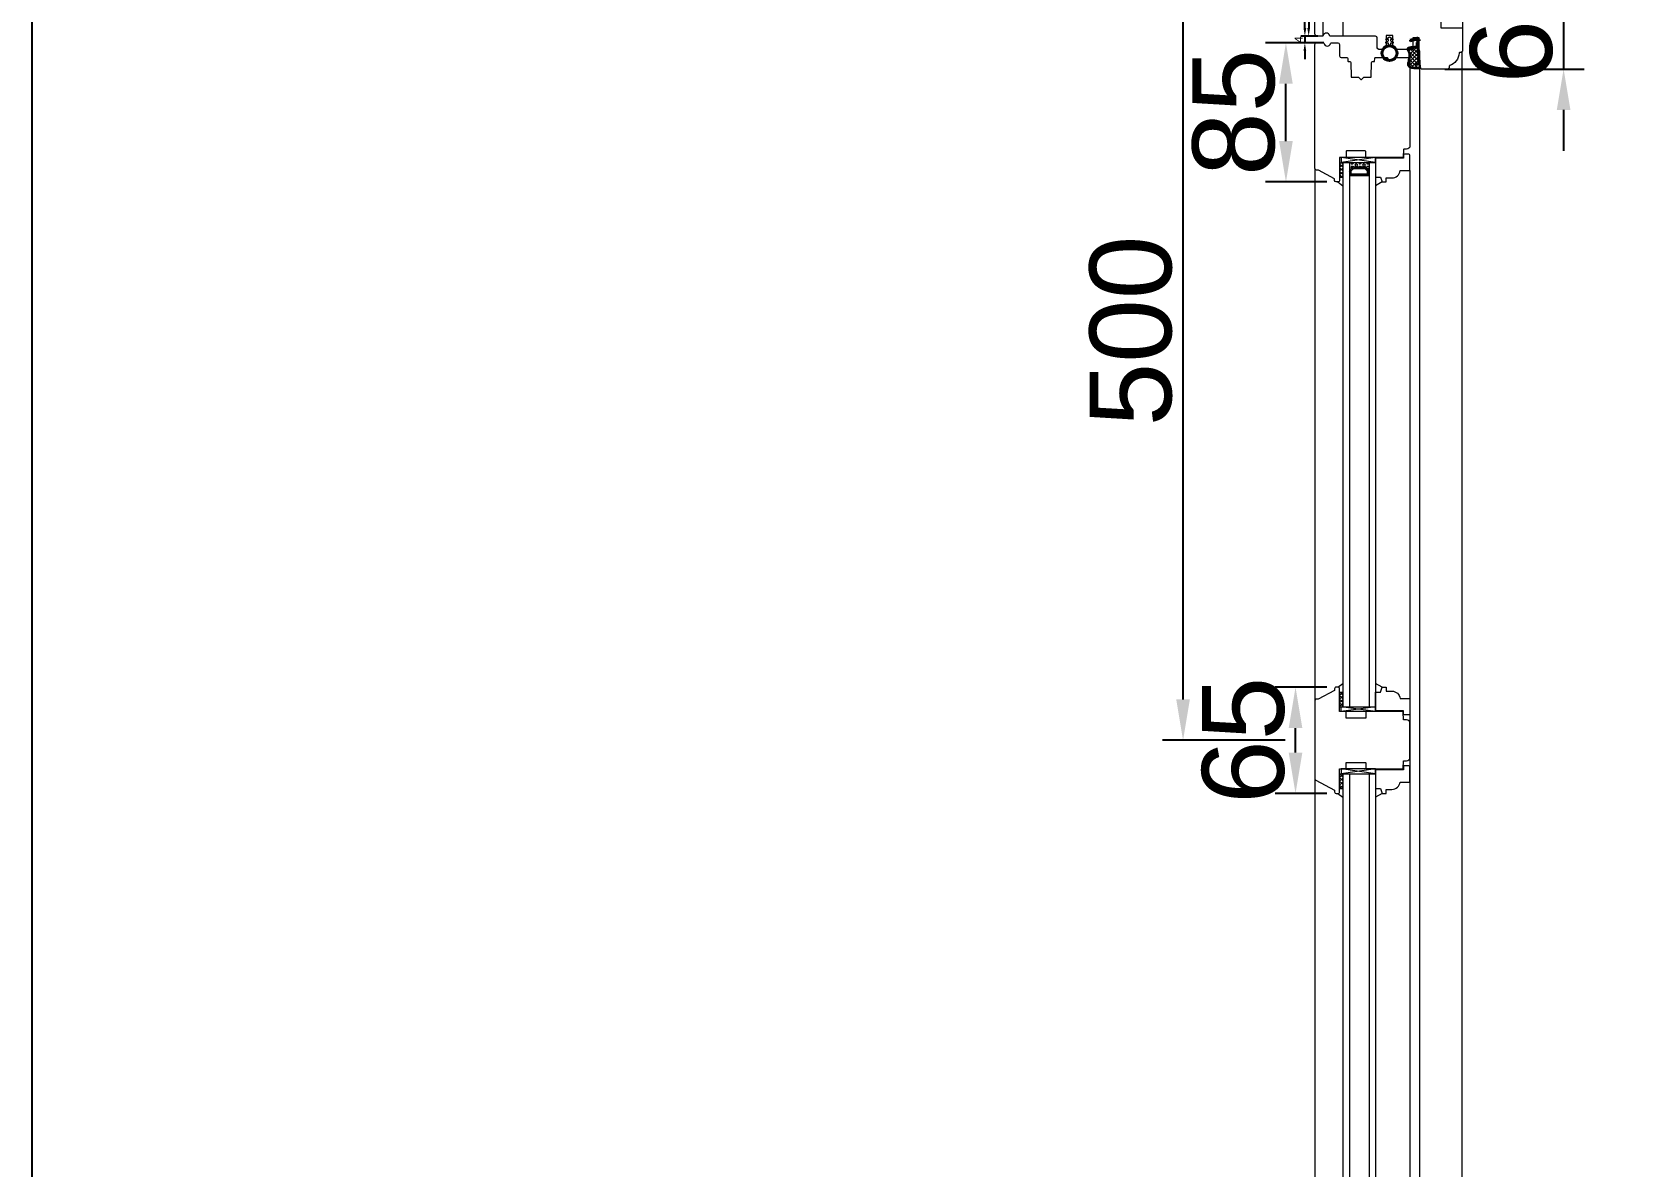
# Model space of a CAD drawing. Header units: millimetres. Extents: x 0 to 182016, y 11 to 3710.
# Drawn here: x 116422 to 117405, y 1776 to 2469 of the extents above; entities that cross this region are included whole.
import ezdxf

# ---------------------------------------------------------------- set-up
doc = ezdxf.new("R2010")
doc.units = ezdxf.units.MM
for name, color, linetype, lineweight in [('Matmenys', 10, 'Continuous', 20), ('OTHER', 251, 'Continuous', 13), ('Stakta', 7, 'Continuous', 25), ('Testinės profilio linijos', 7, 'Continuous', 5)]:
    doc.layers.add(name, color=color, linetype=linetype, lineweight=lineweight)
doc.layers.add('Stiklo paketas', color=7, linetype='Continuous')
doc.styles.get("Standard").update_dxf_attribs({"font": 'arial.ttf'})
doc.dimstyles.new('2', dxfattribs={"dimscale": 2, "dimtxt": 2.5, "dimasz": 2.5, "dimexe": 1.25, "dimexo": 0.625, "dimtad": 1, "dimtxsty": 'Standard', "dimcen": 2.5, "dimadec": 0, "dimazin": 0, "dimtfac": 1, "dimtmove": 0, "dimatfit": 3, "dimfxl": 1, "dimarcsym": 0})
doc.dimstyles.new('Padidinti matmenys', dxfattribs={"dimscale": 10, "dimtxt": 5, "dimasz": 2.5, "dimexe": 1.25, "dimexo": 0.625, "dimtad": 1, "dimdec": 1, "dimtxsty": 'Standard', "dimcen": 2.5, "dimadec": 0, "dimazin": 0, "dimtfac": 1, "dimtdec": 1, "dimtmove": 0, "dimatfit": 3, "dimfxl": 1, "dimarcsym": 0})

# ---------------------------------------------------------------- blocks, each defined once
blk = doc.blocks.new('*D1578')
at = {"layer": 'Defpoints', "color": 0, "transparency": 16777216}
for p in [(117214.36, 2506.56), (117202, 2466.56), (117208.86, 2466.56)]:
    blk.add_point(p, dxfattribs=at)
at = {"layer": 'Matmenys', "color": 0, "lineweight": -2, "transparency": 16777216}
for p, q in [((117213.11, 2506.56), (117199.5, 2506.56)), ((117202, 2501.56), (117202, 2471.56)), ((117207.61, 2466.56), (117199.5, 2466.56))]:
    blk.add_line(p, q, dxfattribs=at)
at = {"layer": 'Matmenys', "color": 0, "transparency": 16777216}
for points in [[(117201.16, 2501.56), (117202.83, 2501.56), (117202, 2506.56)], [(117201.16, 2471.56), (117202.83, 2471.56), (117202, 2466.56)]]:
    blk.add_solid(points, dxfattribs=at)
at = {"layer": 'Matmenys', "color": 0, "lineweight": 5, "transparency": 16777216, "insert": (117198.19, 2486.56), "char_height": 5, "attachment_point": 5, "rotation": 90}
blk.add_mtext('40', dxfattribs=at)
blk = doc.blocks.new('*D1579')
at = {"color": 0, "lineweight": -2, "transparency": 16777216}
for p, q in [((117357.72, 2531.56), (117357.72, 2556.56)), ((117293.61, 2506.56), (117370.22, 2506.56)), ((117357.72, 2506.56), (117357.72, 2446.56)), ((117285.11, 2446.56), (117370.22, 2446.56)), ((117357.72, 2421.56), (117357.72, 2396.56))]:
    blk.add_line(p, q, dxfattribs=at)
at = {"color": 0, "transparency": 16777216}
for points in [[(117353.56, 2531.56), (117361.89, 2531.56), (117357.72, 2506.56)], [(117353.56, 2421.56), (117361.89, 2421.56), (117357.72, 2446.56)]]:
    blk.add_solid(points, dxfattribs=at)
at = {"layer": 'Defpoints', "color": 0, "transparency": 16777216}
for p in [(117287.36, 2506.56), (117278.86, 2446.56), (117357.72, 2446.56)]:
    blk.add_point(p, dxfattribs=at)
at = {"color": 0, "lineweight": 5, "transparency": 16777216, "insert": (117325.95, 2476.56), "char_height": 50, "attachment_point": 5, "rotation": 90}
blk.add_mtext('60', dxfattribs=at)
blk = doc.blocks.new('*D1580')
at = {"color": 0, "lineweight": -2, "transparency": 16777216}
for p, q in [((117211.36, 2462.56), (117175.61, 2462.56)), ((117188.11, 2402.56), (117188.11, 2437.56)), ((117213.11, 2377.56), (117175.61, 2377.56))]:
    blk.add_line(p, q, dxfattribs=at)
at = {"color": 0, "transparency": 16777216}
for points in [[(117183.95, 2437.56), (117192.28, 2437.56), (117188.11, 2462.56)], [(117183.95, 2402.56), (117192.28, 2402.56), (117188.11, 2377.56)]]:
    blk.add_solid(points, dxfattribs=at)
at = {"layer": 'Defpoints', "color": 0, "transparency": 16777216}
for p in [(117188.11, 2462.56), (117217.61, 2462.56), (117219.36, 2377.56)]:
    blk.add_point(p, dxfattribs=at)
at = {"color": 0, "lineweight": 5, "transparency": 16777216, "insert": (117156.34, 2420.06), "char_height": 50, "attachment_point": 5, "rotation": 90}
blk.add_mtext('85', dxfattribs=at)
blk = doc.blocks.new('*D1582')
at = {"layer": 'Defpoints', "color": 0, "transparency": 16777216}
for p in [(117199.68, 2462.56), (117208.86, 2466.56), (117209.11, 2462.56)]:
    blk.add_point(p, dxfattribs=at)
at = {"layer": 'Matmenys', "color": 0, "lineweight": -2, "transparency": 16777216}
for p, q in [((117199.68, 2471.56), (117199.68, 2476.56)), ((117207.61, 2466.56), (117197.18, 2466.56)), ((117207.86, 2462.56), (117197.18, 2462.56)), ((117199.68, 2466.56), (117199.68, 2462.56)), ((117199.68, 2457.56), (117199.68, 2452.56))]:
    blk.add_line(p, q, dxfattribs=at)
at = {"layer": 'Matmenys', "color": 0, "transparency": 16777216}
for points in [[(117198.85, 2471.56), (117200.52, 2471.56), (117199.68, 2466.56)], [(117198.85, 2457.56), (117200.52, 2457.56), (117199.68, 2462.56)]]:
    blk.add_solid(points, dxfattribs=at)
at = {"layer": 'Matmenys', "color": 0, "lineweight": 5, "transparency": 16777216, "insert": (117195.93, 2464.56), "char_height": 5, "attachment_point": 5, "rotation": 90}
blk.add_mtext('4', dxfattribs=at)
blk = doc.blocks.new('*D2042')
at = {"color": 0, "lineweight": -2, "ltscale": 0.1, "transparency": 16777216}
for p, q in [((117357.72, 2561.56), (117357.72, 2670.48)), ((117297.77, 2536.56), (117370.22, 2536.56)), ((117357.72, 2506.56), (117357.72, 2536.56)), ((117297.77, 2506.56), (117370.22, 2506.56)), ((117357.72, 2481.56), (117357.72, 2456.56))]:
    blk.add_line(p, q, dxfattribs=at)
at = {"color": 0, "ltscale": 0.1, "transparency": 16777216}
for points in [[(117353.56, 2561.56), (117361.89, 2561.56), (117357.72, 2536.56)], [(117353.56, 2481.56), (117361.89, 2481.56), (117357.72, 2506.56)]]:
    blk.add_solid(points, dxfattribs=at)
at = {"layer": 'Defpoints', "color": 0, "ltscale": 0.1, "transparency": 16777216}
for p in [(117291.52, 2536.56), (117357.72, 2536.56), (117291.52, 2506.56)]:
    blk.add_point(p, dxfattribs=at)
at = {"color": 0, "ltscale": 0.1, "transparency": 16777216, "insert": (117325.93, 2628.52), "char_height": 50, "attachment_point": 5, "rotation": 90}
blk.add_mtext('30', dxfattribs=at)
blk = doc.blocks.new('*D2043')
at = {"color": 0, "lineweight": -2, "ltscale": 0.1, "transparency": 16777216}
for p, q in [((117213.11, 2069.04), (117181.48, 2069.04)), ((117193.98, 2029.04), (117193.98, 2044.04)), ((117213.11, 2004.04), (117181.48, 2004.04))]:
    blk.add_line(p, q, dxfattribs=at)
at = {"color": 0, "ltscale": 0.1, "transparency": 16777216}
for points in [[(117189.81, 2044.04), (117198.15, 2044.04), (117193.98, 2069.04)], [(117189.81, 2029.04), (117198.15, 2029.04), (117193.98, 2004.04)]]:
    blk.add_solid(points, dxfattribs=at)
at = {"layer": 'Defpoints', "color": 0, "ltscale": 0.1, "transparency": 16777216}
for p in [(117193.98, 2069.04), (117219.36, 2069.04), (117219.36, 2004.04)]:
    blk.add_point(p, dxfattribs=at)
at = {"color": 0, "ltscale": 0.1, "transparency": 16777216, "insert": (117162.2, 2036.54), "char_height": 50, "attachment_point": 5, "rotation": 90}
blk.add_mtext('65', dxfattribs=at)
blk = doc.blocks.new('*D2044')
at = {"color": 0, "lineweight": -2, "ltscale": 0.1, "transparency": 16777216}
for p, q in [((117201.62, 2536.56), (117112.78, 2536.56)), ((117125.28, 2061.54), (117125.28, 2511.56)), ((117187.73, 2036.54), (117112.78, 2036.54))]:
    blk.add_line(p, q, dxfattribs=at)
at = {"color": 0, "ltscale": 0.1, "transparency": 16777216}
for points in [[(117121.11, 2511.56), (117129.45, 2511.56), (117125.28, 2536.56)], [(117121.11, 2061.54), (117129.45, 2061.54), (117125.28, 2036.54)]]:
    blk.add_solid(points, dxfattribs=at)
at = {"layer": 'Defpoints', "color": 0, "ltscale": 0.1, "transparency": 16777216}
for p in [(117125.28, 2536.56), (117207.87, 2536.56), (117193.98, 2036.54)]:
    blk.add_point(p, dxfattribs=at)
at = {"color": 0, "ltscale": 0.1, "transparency": 16777216, "insert": (117093.5, 2286.55), "char_height": 50, "attachment_point": 5, "rotation": 90}
blk.add_mtext('500', dxfattribs=at)

msp = doc.modelspace()

# ---------------------------------------------------------------- hatches: boundary and pattern name
at = {"lineweight": 0, "ltscale": 0.5}
h = msp.add_hatch(dxfattribs=at)
h.set_pattern_fill('ANSI37', color=256, scale=0.5, style=0)
h.set_pattern_definition([(45, (117220.8567, 2393.0591), (-1.12253, 1.12253), []), (135, (117220.8567, 2393.0591), (-1.12253, -1.12253), [])])
h.paths.add_polyline_path([(117222.8567419, 2380.5591026), (117222.8567419, 2389.5591026), (117220.8567419, 2389.5591026), (117220.8567419, 2380.5591026)])
at = {"lineweight": 0}
h = msp.add_hatch(dxfattribs=at)
h.set_pattern_fill('HEX', color=256, scale=0.25, style=0)
h.set_pattern_definition([(360, (104319.4477, 20736.8301), (-7e-16, -1.374815), [0.79375, -1.5875]), (240, (104319.4477, 20736.8301), (-1.190624716, 0.6874075), [0.79375, -1.5875]), (300, (104320.2415, 20736.8301), (-1.190624716, -0.6874075), [0.79375, -1.5875])])
h.paths.add_polyline_path([(117226.8560328, 2389.5591026), (117226.8560328, 2384.5591026), (117228.8560328, 2386.5591026), (117236.8560328, 2386.5591026), (117238.8560328, 2384.5591026), (117238.8567419, 2389.5591026)])
h = msp.add_hatch(dxfattribs=at)
h.set_pattern_fill('JIS_WOOD', color=256, style=0)
h.set_pattern_definition([(315, (104319.44774, 20736.8301), (-0.5, -0.5), [])])
h.paths.add_polyline_path([(117236.8560328, 2386.5591026), (117228.8560328, 2386.5591026), (117226.8560328, 2384.5591026), (117226.8560328, 2381.5591026), (117238.8926154, 2381.5413692), (117238.8560328, 2384.5591026)])
h.paths.add_polyline_path([(117229.2702464, 2385.5591026), (117236.4418192, 2385.5591026), (117237.8560328, 2384.1448891), (117237.8560328, 2382.5591026), (117227.8560328, 2382.5591026), (117227.8560328, 2384.1448891)], flags=16)
at = {"lineweight": 0, "ltscale": 0.5}
h = msp.add_hatch(dxfattribs=at)
h.set_pattern_fill('ANSI37', color=256, scale=0.5, style=0)
h.set_pattern_definition([(45, (117220.8567, 1013.1832), (-1.122532, 1.122532), []), (135, (117220.8567, 1013.1832), (-1.122532, -1.122532), [])])
h.paths.add_polyline_path([(117222.8567423, 2066.0358829), (117222.8567423, 2057.0358829), (117220.8567423, 2057.0358829), (117220.8567423, 2066.0358829)])
h = msp.add_hatch(dxfattribs=at)
h.set_pattern_fill('ANSI37', color=256, scale=0.5, style=0)
h.set_pattern_definition([(45, (117220.8567, 1120.1832), (-1.122532, 1.122532), []), (135, (117220.8567, 1120.1832), (-1.122532, -1.122532), [])])
h.paths.add_polyline_path([(117222.8567423, 2007.0358829), (117222.8567423, 2016.0358829), (117220.8567423, 2016.0358829), (117220.8567423, 2007.0358829)])
at = {"layer": 'Matmenys'}
h = msp.add_hatch(dxfattribs=at)
h.set_pattern_fill('ANSI37', color=252, scale=0.5, angle=-180, style=0)
h.set_pattern_definition([(225, (-38399.4394, -1098159.5134), (1.1225320151, -1.1225320151), []), (315, (-38399.4394, -1098159.5134), (1.1225320151, 1.1225320151), [])])
edge = h.paths.add_edge_path()
edge.add_arc((117268.9764717, 2450.0732545), 0.1, 273.5893456117, 363.5893456117, ccw=False)
edge.add_line((117268.9827322, 2449.9734506), (117267.4350465, 2449.8763674))
edge.add_arc((117267.4506977, 2449.6268578), 0.25, 93.5893456117, 273.5893456117)
edge.add_line((117267.4663489, 2449.3773482), (117269.5130539, 2449.5057339))
edge.add_arc((117269.5067934, 2449.6055377), 0.1, 273.5893456117, 363.589345619)
edge.add_line((117269.6065972, 2449.6117982), (117269.6822402, 2449.6165432))
edge.add_line((117269.6822402, 2449.6165432), (117269.8065546, 2447.6347423))
edge.add_spline(control_points=[(117269.8065546, 2447.6347423), (117269.7947523, 2447.5555838), (117269.7835767, 2447.4855921), (117269.7617828, 2447.4018413), (117269.752397, 2447.378277), (117269.7397021, 2447.354394), (117269.7334529, 2447.3463344), (117269.707864, 2447.3218465), (117269.678627, 2447.3029537), (117269.5743073, 2447.2692503), (117269.501375, 2447.2561284), (117269.248392, 2447.2364262), (117269.0345579, 2447.2469246), (117268.5920794, 2447.2662527), (117268.3727506, 2447.2707281), (117267.9528597, 2447.2718043), (117267.7497735, 2447.2687723), (117267.1595662, 2447.2560619), (117266.7915161, 2447.2428854), (117266.0383347, 2447.2431471), (117265.6615848, 2447.2616434), (117265.0684803, 2447.3648298), (117264.8409094, 2447.4247238), (117264.4438082, 2447.5777594), (117264.2720205, 2447.6605088), (117263.9308528, 2447.864509), (117263.7646501, 2447.9846238), (117263.4734904, 2448.2520689), (117263.3499104, 2448.3997426), (117263.1901916, 2448.6809271), (117263.1426377, 2448.8162234), (117263.0830327, 2449.1175222), (117263.0723294, 2449.2811222), (117263.0860733, 2449.865719), (117263.1808275, 2450.3296346), (117263.3525698, 2451.2221307), (117263.4362644, 2451.6492109), (117263.6474507, 2452.7275596), (117263.7811848, 2453.3856101), (117263.9061108, 2454.378712), (117263.9366046, 2454.6823132), (117263.9609401, 2455.3043568), (117263.9533993, 2455.6202609), (117263.868515, 2456.1694691), (117263.8071763, 2456.4055525), (117263.634716, 2456.8062039), (117263.5398675, 2456.9648365), (117263.3555992, 2457.2634952), (117263.2657417, 2457.4049525), (117263.1096586, 2457.7067354), (117263.0396884, 2457.8717881), (117262.9199572, 2458.2369098), (117262.8769547, 2458.4378599), (117262.853056, 2458.7772765), (117262.8662618, 2458.919262), (117262.926301, 2459.1144827), (117262.9630412, 2459.1798105), (117263.0715903, 2459.3065338), (117263.1436565, 2459.3657117), (117263.4077441, 2459.5227892), (117263.6488523, 2459.6042889), (117264.1992633, 2459.7209062), (117264.5074584, 2459.7574377), (117265.1036762, 2459.8107092), (117265.3912272, 2459.8299317), (117265.9217171, 2459.8732911), (117266.1699755, 2459.8954273), (117266.5747778, 2459.9316416), (117266.7321812, 2459.945728), (117267.0561136, 2459.9738501), (117267.2344308, 2459.9888862), (117267.5372979, 2460.0571712), (117267.6551199, 2460.0928062), (117267.8675987, 2460.188403), (117267.9615134, 2460.2415499), (117268.1067072, 2460.3601907), (117268.1617253, 2460.4158129), (117268.2508173, 2460.5395801), (117268.2836967, 2460.6032071), (117268.3318648, 2460.7220712), (117268.3487461, 2460.7791482), (117268.37469, 2460.8797286), (117268.3844076, 2460.9241242), (117268.3934435, 2460.9651205)], knot_values=[0, 0, 0, 0, 0.2245066002, 0.2245066002, 0.377043448, 0.377043448, 0.5295802957, 0.5295802957, 0.8082977366, 0.8082977366, 1.0870151774, 1.0870151774, 1.6244414062, 1.6244414062, 2.161867635, 2.161867635, 2.6992938638, 2.6992938638, 3.7741463214, 3.7741463214, 5.0334406395, 5.0334406395, 5.8656302806, 5.8656302806, 6.5060139406, 6.5060139406, 7.1463976006, 7.1463976006, 7.7996240151, 7.7996240151, 8.3563201169, 8.3563201169, 8.9130162187, 8.9130162187, 10.239934143, 10.239934143, 11.5668520673, 11.5668520673, 13.5970761059, 13.5970761059, 14.4582175179, 14.4582175179, 15.3193589298, 15.3193589298, 15.9856015553, 15.9856015553, 16.5061017172, 16.5061017172, 17.0266018791, 17.0266018791, 17.547102041, 17.547102041, 18.1672448488, 18.1672448488, 18.7176261004, 18.7176261004, 19.1465766047, 19.1465766047, 19.5755271091, 19.5755271091, 20.3898249977, 20.3898249977, 21.2041228863, 21.2041228863, 21.9655448497, 21.9655448497, 22.7269668131, 22.7269668131, 23.2229068178, 23.2229068178, 23.7188468224, 23.7188468224, 24.0184411081, 24.0184411081, 24.2549295987, 24.2549295987, 24.4119994701, 24.4119994701, 24.5501072405, 24.5501072405, 24.6882150108, 24.6882150108, 24.8099116426, 24.8099116426, 24.8099116426, 24.8099116426], degree=3, periodic=0)
edge.add_line((117268.3934435, 2460.9651205), (117269.0762756, 2450.079515))

# ---------------------------------------------------------------- linework, layer by layer
for p, q in [((117268.1140768, 2465.4187425), (117263.7669864, 2464.435296)), ((117263.7669864, 2464.435296), (117263.9876412, 2463.459944)), ((117267.2076477, 2464.1884092), (117263.9876412, 2463.459944)), ((117268.1457835, 2464.9132801), (117267.0973203, 2464.6760852)), ((117267.0973203, 2464.6760852), (117267.2076477, 2464.1884092)), ((117268.6038571, 2465.5973309), (117268.1048379, 2465.5660284)), ((117268.1048379, 2465.5660284), (117268.1140768, 2465.4187425)), ((117268.1457835, 2464.9132801), (117269.0762756, 2450.079515)), ((117269.6703218, 2464.5669896), (117268.6038571, 2465.5973309)), ((117268.6494772, 2464.8700622), (117269.6065972, 2449.6117982)), ((117269.7172197, 2463.8193489), (117268.6494772, 2464.8700622)), ((117269.6703218, 2464.5669896), (117269.7172197, 2463.8193489)), ((117268.9827322, 2449.9734506), (117267.4350465, 2449.8763674)), ((117269.5130539, 2449.5057339), (117267.4663489, 2449.3773482)), ((117269.6065972, 2449.6117982), (117269.6822402, 2449.6165432))]:
    msp.add_line(p, q)
at = {"color": 1}
for p, q in [((117268.1004754, 2461.0296933), (117267.9900458, 2462.7901446)), ((117269.8065546, 2447.6347423), (117268.8508973, 2462.869687)), ((117270.1032747, 2447.590502), (117269.14198, 2462.9153175))]:
    msp.add_line(p, q, dxfattribs=at)
at = {"lineweight": 0}
for p, q in [((117242.8560328, 2389.5591026), (117221.8560328, 2392.5591026)), ((117242.8560328, 2392.5591026), (117221.8560328, 2389.5591026)), ((117220.8567419, 2380.5591026), (117222.8567419, 2380.5591026)), ((117219.8567419, 2377.5591026), (117222.8567419, 2375.2724375)), ((117246.8567419, 2377.5591026), (117242.8567419, 2375.2724375)), ((117219.8567423, 2069.0358829), (117222.8567423, 2071.322548)), ((117220.8567423, 2066.0358829), (117222.8567423, 2066.0358829)), ((117246.8567423, 2069.0358829), (117242.8567423, 2071.322548)), ((117220.8567423, 2057.0358829), (117223.8567423, 2057.0358829)), ((117242.8560332, 2057.0358829), (117221.8560332, 2054.0358829)), ((117242.8560332, 2054.0358829), (117221.8560332, 2057.0358829)), ((117220.8567423, 2016.0358829), (117223.8567423, 2016.0358829)), ((117242.8560332, 2016.0358829), (117221.8560332, 2019.0358829)), ((117242.8560332, 2019.0358829), (117221.8560332, 2016.0358829)), ((117220.8567423, 2007.0358829), (117222.8567423, 2007.0358829)), ((117219.8567423, 2004.0358829), (117222.8567423, 2001.7492178)), ((117246.8567423, 2004.0358829), (117242.8567423, 2001.7492178))]:
    msp.add_line(p, q, dxfattribs=at)
at = {"lineweight": 9}
for p, q in [((117222.8567419, 2389.5590176), (117222.8567419, 2057.0358829)), ((117226.8567419, 2389.5590176), (117226.8567419, 2057.0358829)), ((117238.8567419, 2389.5590176), (117238.8567419, 2057.0358829)), ((117242.8567419, 2389.5590176), (117242.8567419, 2057.0358829)), ((117263.8567419, 2384.5591026), (117263.8567419, 1277.3286539)), ((117222.8567419, 2016.0358829), (117222.8567419, 1272.3287389)), ((117226.8567419, 2016.0358829), (117226.8567419, 1272.3287389)), ((117238.8567419, 2016.0358829), (117238.8567419, 1272.3287389)), ((117242.8567419, 2016.0358829), (117242.8567419, 1272.3287389))]:
    msp.add_line(p, q, dxfattribs=at)
msp.add_lwpolyline([(121921.6498575, 3710.4502728), (121921.6498575, 10.9108603), (116422.3345146, 10.9108603), (116422.3345146, 3710.4502728)], close=True)
at = {"lineweight": 5}
msp.add_lwpolyline([(117210.8653049, 2466.5591026), (117210.8653049, 2488.5591026), (117282.8655068, 2488.5591026), (117282.8655068, 2493.5591026), (117295.8655068, 2493.5591026), (117295.8655068, 2471.5591026), (117282.8655068, 2471.5591026), (117282.8655068, 2476.5591026), (117222.8653049, 2476.5591026), (117222.8653049, 2466.5591026)], dxfattribs=at)
at = {"lineweight": 0}
for points in [[(117242.8560328, 2392.5591026), (117221.8560328, 2392.5591026), (117221.8560328, 2389.5591026), (117242.8560328, 2389.5591026)], [(117236.8560328, 2386.5591026), (117228.8560328, 2386.5591026), (117226.8560328, 2384.5591026), (117226.8560328, 2381.5591026), (117238.8560328, 2381.5591026), (117238.8560328, 2384.5591026)], [(117236.4418192, 2385.5591026), (117229.2702464, 2385.5591026), (117227.8560328, 2384.1448891), (117227.8560328, 2382.5591026), (117237.8560328, 2382.5591026), (117237.8560328, 2384.1448891)], [(117242.8560332, 2054.0358829), (117221.8560332, 2054.0358829), (117221.8560332, 2057.0358829), (117242.8560332, 2057.0358829)], [(117242.8560332, 2019.0358829), (117221.8560332, 2019.0358829), (117221.8560332, 2016.0358829), (117242.8560332, 2016.0358829)]]:
    msp.add_lwpolyline(points, close=True, dxfattribs=at)
for points in [[(117257.8567419, 2384.5591026), (117263.8567419, 2384.5591026), (117263.8567419, 2393.5591026, 0.4142135624), (117262.8567419, 2394.5591026), (117259.8567419, 2394.5591026), (117259.8567419, 2392.0591026), (117242.8567419, 2392.0591026), (117242.8567419, 2380.5591026), (117245.8567419, 2380.5591026), (117246.8567419, 2377.5591026), (117249.3567419, 2377.5591026), (117249.3567419, 2380.0591026), (117252.8818047, 2380.0591026, 0.3851703882), (117257.8567419, 2384.5591026)], [(117257.8567423, 2062.0358829), (117263.8567423, 2062.0358829), (117263.8567423, 2053.0358829, -0.4142135624), (117262.8567423, 2052.0358829), (117259.8567423, 2052.0358829), (117259.8567423, 2054.5358829), (117242.8567423, 2054.5358829), (117242.8567423, 2066.0358829), (117245.8567423, 2066.0358829), (117246.8567423, 2069.0358829), (117249.3567423, 2069.0358829), (117249.3567423, 2066.5358829), (117252.8818051, 2066.5358829, -0.3851703882), (117257.8567423, 2062.0358829)], [(117257.8567423, 2011.0358829), (117263.8567423, 2011.0358829), (117263.8567423, 2020.0358829, 0.4142135624), (117262.8567423, 2021.0358829), (117259.8567423, 2021.0358829), (117259.8567423, 2018.5358829), (117242.8567423, 2018.5358829), (117242.8567423, 2007.0358829), (117245.8567423, 2007.0358829), (117246.8567423, 2004.0358829), (117249.3567423, 2004.0358829), (117249.3567423, 2006.5358829), (117252.8818051, 2006.5358829, 0.3851703882), (117257.8567423, 2011.0358829)]]:
    msp.add_lwpolyline(points, format="xyb", dxfattribs=at)
at = {"color": 18, "linetype": 'ByBlock', "true_color": 0x000000}
for radius in [4.85, 4.25]:
    msp.add_circle((117251.3556764, 2456.2330298), radius, dxfattribs=at)
for centre, radius, start, end in [((117267.4506977, 2449.6268578), 0.25, 93.5893456104, 273.5893456104), ((117268.9764717, 2450.0732545), 0.1, 273.5893456104, 3.5893456092), ((117269.5067934, 2449.6055377), 0.1, 273.5893456104, 3.5893456092)]:
    msp.add_arc(centre, radius, start, end)
at = {"color": 1}
msp.add_spline([(117270.1032747, 2447.590502), (117270.0127779, 2447.2290017), (117268.7389194, 2446.9594608), (117264.0465465, 2447.4478501), (117262.9565402, 2448.4910479), (117262.9379238, 2450.6545198), (117263.2682977, 2452.3525596), (117263.615214, 2454.5180005), (117263.4157853, 2456.5547222), (117262.9396163, 2457.3829669), (117262.6593529, 2459.2375071), (117265.3715315, 2460.129953), (117266.8504071, 2460.2571205), (117267.537675, 2460.3750919), (117267.9795603, 2460.6772975), (117268.1004754, 2461.0296933)], degree=3, dxfattribs=at)
msp.add_open_spline([(117269.8065546, 2447.6347423), (117269.7947523, 2447.5555838), (117269.7835767, 2447.4855921), (117269.7617828, 2447.4018413), (117269.752397, 2447.378277), (117269.7397021, 2447.354394), (117269.7334529, 2447.3463344), (117269.707864, 2447.3218465), (117269.678627, 2447.3029537), (117269.5743073, 2447.2692503), (117269.501375, 2447.2561284), (117269.248392, 2447.2364262), (117269.0345579, 2447.2469246), (117268.5920794, 2447.2662527), (117268.3727506, 2447.2707281), (117267.9528597, 2447.2718043), (117267.7497735, 2447.2687723), (117267.1595662, 2447.2560619), (117266.7915161, 2447.2428854), (117266.0383347, 2447.2431471), (117265.6615848, 2447.2616434), (117265.0684803, 2447.3648298), (117264.8409094, 2447.4247238), (117264.4438082, 2447.5777594), (117264.2720205, 2447.6605088), (117263.9308528, 2447.864509), (117263.7646501, 2447.9846238), (117263.4734904, 2448.2520689), (117263.3499104, 2448.3997426), (117263.1901916, 2448.6809271), (117263.1426377, 2448.8162234), (117263.0830327, 2449.1175222), (117263.0723294, 2449.2811222), (117263.0860733, 2449.865719), (117263.1808275, 2450.3296346), (117263.3525698, 2451.2221307), (117263.4362644, 2451.6492109), (117263.6474507, 2452.7275596), (117263.7811848, 2453.3856101), (117263.9061108, 2454.378712), (117263.9366046, 2454.6823132), (117263.9609401, 2455.3043568), (117263.9533993, 2455.6202609), (117263.868515, 2456.1694691), (117263.8071763, 2456.4055525), (117263.634716, 2456.8062039), (117263.5398675, 2456.9648365), (117263.3555992, 2457.2634952), (117263.2657417, 2457.4049525), (117263.1096586, 2457.7067354), (117263.0396884, 2457.8717881), (117262.9199572, 2458.2369098), (117262.8769547, 2458.4378599), (117262.853056, 2458.7772765), (117262.8662618, 2458.919262), (117262.926301, 2459.1144827), (117262.9630412, 2459.1798105), (117263.0715903, 2459.3065338), (117263.1436565, 2459.3657117), (117263.4077441, 2459.5227892), (117263.6488523, 2459.6042889), (117264.1992633, 2459.7209062), (117264.5074584, 2459.7574377), (117265.1036762, 2459.8107092), (117265.3912272, 2459.8299317), (117265.9217171, 2459.8732911), (117266.1699755, 2459.8954273), (117266.5747778, 2459.9316416), (117266.7321812, 2459.945728), (117267.0561136, 2459.9738501), (117267.2344308, 2459.9888862), (117267.5372979, 2460.0571712), (117267.6551199, 2460.0928062), (117267.8675987, 2460.188403), (117267.9615134, 2460.2415499), (117268.1067072, 2460.3601907), (117268.1617253, 2460.4158129), (117268.2508173, 2460.5395801), (117268.2836967, 2460.6032071), (117268.3318648, 2460.7220712), (117268.3487461, 2460.7791482), (117268.37469, 2460.8797286), (117268.3844076, 2460.9241242), (117268.3934435, 2460.9651205)], degree=3, knots=[0, 0, 0, 0, 0.2245066002, 0.2245066002, 0.377043448, 0.377043448, 0.5295802957, 0.5295802957, 0.8082977366, 0.8082977366, 1.0870151774, 1.0870151774, 1.6244414062, 1.6244414062, 2.161867635, 2.161867635, 2.6992938638, 2.6992938638, 3.7741463214, 3.7741463214, 5.0334406395, 5.0334406395, 5.8656302806, 5.8656302806, 6.5060139406, 6.5060139406, 7.1463976006, 7.1463976006, 7.7996240151, 7.7996240151, 8.3563201169, 8.3563201169, 8.9130162187, 8.9130162187, 10.239934143, 10.239934143, 11.5668520673, 11.5668520673, 13.5970761059, 13.5970761059, 14.4582175179, 14.4582175179, 15.3193589298, 15.3193589298, 15.9856015553, 15.9856015553, 16.5061017172, 16.5061017172, 17.0266018791, 17.0266018791, 17.547102041, 17.547102041, 18.1672448488, 18.1672448488, 18.7176261004, 18.7176261004, 19.1465766047, 19.1465766047, 19.5755271091, 19.5755271091, 20.3898249977, 20.3898249977, 21.2041228863, 21.2041228863, 21.9655448497, 21.9655448497, 22.7269668131, 22.7269668131, 23.2229068178, 23.2229068178, 23.7188468224, 23.7188468224, 24.0184411081, 24.0184411081, 24.2549295987, 24.2549295987, 24.4119994701, 24.4119994701, 24.5501072405, 24.5501072405, 24.6882150108, 24.6882150108, 24.8099116426, 24.8099116426, 24.8099116426, 24.8099116426], dxfattribs=at)
at = {"layer": 'OTHER'}
msp.add_lwpolyline([(117250.7456502, 2461.0362397), (117250.7456502, 2462.4521485), (117249.1003688, 2462.4521485), (117249.1003688, 2462.9778307), (117250.7456502, 2463.7211716), (117250.7456502, 2464.5137913), (117249.1003688, 2464.5137913), (117249.1003688, 2464.7326821), (117251.3556764, 2466.2355633), (117253.6109839, 2464.7326821), (117253.6109839, 2464.5137913), (117251.9657025, 2464.5137913), (117251.9657025, 2463.7211716), (117253.6109839, 2462.9778307), (117253.6109839, 2462.4521485), (117251.9657025, 2462.4521485), (117251.9657025, 2461.0362397)], dxfattribs=at)
at = {"layer": 'Stakta', "color": 18, "lineweight": 5, "true_color": 0x000000}
msp.add_lwpolyline([(117295.8655068, 2503.559103), (117295.8655068, 2457.5591026, -0.4142135624), (117294.8655068, 2456.5591026), (117294.1561802, 2456.5591026, 0.4001549105), (117293.8565291, 2456.273568, -0.3090857966), (117288.0682459, 2448.6242573, 0.3199404334), (117287.863616, 2448.3424342), (117287.8567038, 2447.5503761, -0.4116598905), (117286.8567419, 2446.5591026), (117270.9615405, 2446.5591026, -0.4116598905), (117269.9615785, 2447.5503761), (117269.8741576, 2457.5678292, 0.2023892741), (117269.5655068, 2458.2816598), (117269.5655068, 2465.5591026), (117265.5655068, 2465.5591026), (117265.5655068, 2458.5591026), (117256.1688484, 2458.5591026, -0.2720281141), (117255.7320841, 2458.8157162, 0.164173551), (117253.3644413, 2460.9644274), (117253.3644413, 2467.0591026), (117249.3644413, 2467.0591026), (117249.3644413, 2460.9644274, 0.164173551), (117246.9967985, 2458.8157162, -0.2720281141), (117246.5600343, 2458.5591026), (117244.926633, 2458.5591026, -0.4116598905), (117243.9266711, 2459.5503761), (117243.8741576, 2465.5678292, 0.4116598905), (117242.8741956, 2466.5591026), (117215.3149966, 2466.5591026, -0.3563939587), (117214.8250986, 2466.9591026, 0.8164965809), (117210.9059151, 2466.9591026, -0.3563939587), (117210.4160171, 2466.5591026), (117207.3655068, 2466.5591026, -0.4142135624), (117205.8655068, 2468.0591026), (117205.8655068, 2503.559103, -0.4142135624)], format="xyb", dxfattribs=at)
msp.add_lwpolyline([(117226.2464485, 2451.0591026), (117227.2995702, 2451.0591026, -0.4091108014), (117227.799494, 2450.5678288), (117227.9515968, 2441.8538669, 0.4091108014), (117228.2515511, 2441.5591026), (117232.2753711, 2441.5591026, -0.1989123674), (117232.6289244, 2441.412656), (117233.8946099, 2440.1469706, 0.4142135624), (117234.3188739, 2440.1469706), (117235.5845594, 2441.412656, -0.1989123674), (117235.9381128, 2441.5591026), (117239.9619327, 2441.5591026, 0.4091108014), (117240.261887, 2441.8538669), (117240.4139898, 2450.5678288, -0.4091108014), (117240.9139137, 2451.0591026), (117241.9670353, 2451.0591026, 0.4040262259), (117242.2668525, 2451.3486328), (117242.3271928, 2453.0765524, -0.4040262258), (117242.8268882, 2453.5591026), (117249.9072522, 2453.5591026, -0.3563939587), (117250.3971501, 2453.1591026, 0.8164965809), (117254.3163337, 2453.1591026, -0.3563939587), (117254.8062316, 2453.5591026), (117262.8567419, 2453.5591026, -0.4142135624), (117263.8567419, 2452.5591026), (117263.8567419, 2399.5591026, -0.4142135624), (117261.8567419, 2397.5591026), (117260.1541353, 2397.5591026, 0.4116598905), (117259.8541467, 2397.2617206), (117259.8174329, 2393.0547394, -0.4116598905), (117259.317452, 2392.5591026), (117237.387305, 2392.5591026, -0.4116598905), (117236.887324, 2393.0547394), (117236.8593371, 2396.2617206, 0.4116598905), (117236.5593485, 2396.5591026), (117225.1541353, 2396.5591026, 0.4116598905), (117224.8541467, 2396.2617206), (117224.8261598, 2393.0547394, -0.4116598905), (117224.3261788, 2392.5591026), (117220.8567419, 2392.5591026), (117220.8567419, 2378.5591026, -0.4142135624), (117219.8567419, 2377.5591026), (117218.8655068, 2377.5591026, -0.4116598905), (117217.8655449, 2378.5503761), (117217.8567419, 2379.5591026), (117207.9668137, 2384.8176708, 0.1227845609), (117207.7320779, 2384.876197), (117206.8567419, 2384.876197, -0.4142135624), (117205.8567419, 2385.876197), (117205.8567419, 2461.5591026, -0.4142135624), (117206.8567419, 2462.5591026), (117210.9072522, 2462.5591026, -0.3563939587), (117211.3971501, 2462.1591026, 0.8164965809), (117215.3163337, 2462.1591026, -0.3563939587), (117215.8062316, 2462.5591026), (117219.7868889, 2462.5591026, -0.4116598905), (117220.7868508, 2461.5678292), (117220.8480912, 2454.5503761, 0.4116598905), (117221.8480531, 2453.5591026), (117225.3865785, 2453.5591026, -0.4040361542), (117225.886291, 2453.0765524), (117225.9466313, 2451.3486328, 0.4040262258)], format="xyb", close=True, dxfattribs=at)
at = {"layer": 'Stiklo paketas', "lineweight": 5}
msp.add_lwpolyline([(117263.8567423, 2047.0358829, 0.4142135624), (117261.8567423, 2049.0358829), (117260.1541356, 2049.0358829, -0.4116598905), (117259.854147, 2049.333265), (117259.8174333, 2053.5402462, 0.4116598905), (117259.3174523, 2054.0358829), (117236.8567423, 2054.0358829), (117236.8567423, 2050.0358829), (117224.8567423, 2050.0358829), (117224.8567423, 2054.0358829), (117220.8567423, 2054.0358829), (117220.8567423, 2068.0358829, 0.4142135624), (117219.8567423, 2069.0358829), (117218.8567423, 2069.0358829, 0.4142135624), (117217.8567423, 2068.0358829), (117217.8567423, 2067.0358829), (117207.8567423, 2061.7187886), (117206.8567423, 2061.7187886, 0.4142135624), (117205.8567423, 2060.7187886), (117205.8567423, 2013.0172567, 0.2773245441), (117206.3872707, 2012.1343091), (117217.8567423, 2006.0358829), (117217.8655453, 2005.0271564, 0.4116598905), (117218.8655072, 2004.0358829), (117219.8567423, 2004.0358829, 0.4142135624), (117220.8567423, 2005.0358829), (117220.8567423, 2019.0358829), (117224.3261792, 2019.0358829, 0.4116598905), (117224.8261601, 2019.5315197), (117224.854147, 2022.7385009, -0.4116598905), (117225.1541356, 2023.0358829), (117236.5593489, 2023.0358829, -0.4116598905), (117236.8593375, 2022.7385009), (117236.8873244, 2019.5315197, 0.4116598905), (117237.3873053, 2019.0358829), (117259.3174523, 2019.0358829, 0.4116598905), (117259.8174333, 2019.5315197), (117259.854147, 2023.7385009, -0.4116598905), (117260.1541356, 2024.0358829), (117261.8567423, 2024.0358829, 0.4142135624), (117263.8567423, 2026.0358829)], format="xyb", close=True, dxfattribs=at)
at = {"layer": 'Testinės profilio linijos', "lineweight": 5}
for p, q in [((117269.8567419, 1235.3971168), (117269.8567419, 2457.745121)), ((117295.8567421, 1235.5280487), (117295.8567409, 2457.4269849)), ((117205.8567425, 2385.8751272), (117205.8567419, 1275.3472801))]:
    msp.add_line(p, q, dxfattribs=at)

# ---------------------------------------------------------------- dimensions: what is measured, and where the dimension line sits
at = {"color": 1, "ltscale": 0.1}
for base, p1, p2, picture, middle in [((117357.7247258, 2536.559103), (117291.5210186, 2506.559103), (117291.5210186, 2536.559103), '*D2042', (117325.9290232, 2628.5185164)), ((117125.2793836, 2536.559103), (117193.9813801, 2036.5358829), (117207.8655068, 2536.559103), '*D2044', (117093.5007342, 2286.547493))]:
    dim = msp.add_linear_dim(base=base, p1=p1, p2=p2, angle=90, dimstyle='Padidinti matmenys', dxfattribs=at)
    dim.commit()
    dim.dimension.update_dxf_attribs({"geometry": picture, "text_midpoint": middle})
at = {"color": 1, "lineweight": 5}
for base, p1, p2, picture, middle in [((117357.7247258, 2446.5591026), (117287.3567419, 2506.5591026), (117278.8567419, 2446.5591026), '*D1579', (117357.7247258, 2476.5591026)), ((117188.1139009, 2462.5591026), (117219.3567419, 2377.5591026), (117217.6067419, 2462.5591026), '*D1580', (117188.1139009, 2420.0591026))]:
    dim = msp.add_linear_dim(base=base, p1=p1, p2=p2, angle=90, dimstyle='Padidinti matmenys', dxfattribs=at)
    dim.commit()
    dim.dimension.update_dxf_attribs({"geometry": picture, "text_midpoint": middle, "dimtype": 160})
at = {"color": 1, "ltscale": 0.1}
dim = msp.add_linear_dim(base=(117193.9813801, 2069.0358829), p1=(117219.3611247, 2004.0358829), p2=(117219.3567423, 2069.0358829), angle=90, dimstyle='Padidinti matmenys', dxfattribs=at)
dim.commit()
dim.dimension.update_dxf_attribs({"geometry": '*D2043', "text_midpoint": (117193.9813801, 2036.5358829), "dimtype": 160})
at = {"layer": 'Matmenys', "lineweight": 5}
for base, p1, p2, picture, middle in [((117201.9975475, 2466.5591026), (117214.3567419, 2506.5591026), (117208.8567419, 2466.5591026), '*D1578', (117201.9975475, 2486.5591026)), ((117199.6843498, 2462.5591026), (117208.8567419, 2466.5591026), (117209.1067419, 2462.5591026), '*D1582', (117199.6843498, 2464.5591026))]:
    dim = msp.add_linear_dim(base=base, p1=p1, p2=p2, angle=90, dimstyle='2', dxfattribs=at)
    dim.commit()
    dim.dimension.update_dxf_attribs({"geometry": picture, "text_midpoint": middle, "dimtype": 160})

doc.saveas('drawing.dxf')
